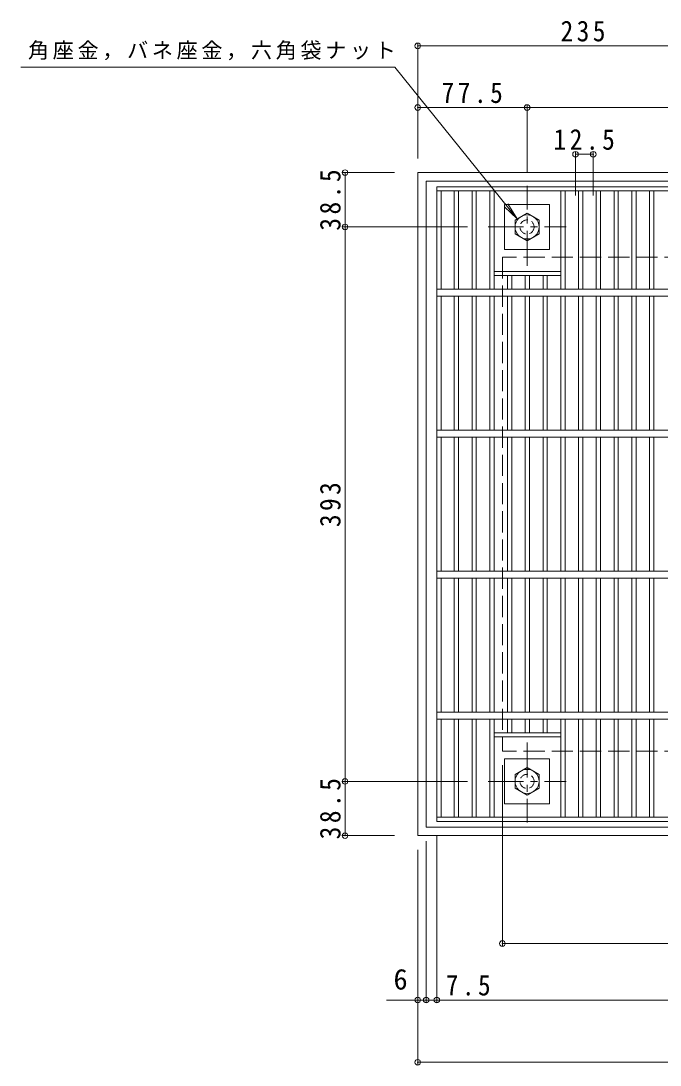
# Model space of a CAD drawing. Units: millimetres at full size, sheet at 1:5. Extents: x -833 to 798, y -688 to 630.
# Drawn here: x -833 to -380, y -210 to 530 of the extents above; entities that cross this region are included whole.
import ezdxf
from ezdxf.enums import TextEntityAlignment as Align

# ---------------------------------------------------------------- set-up
doc = ezdxf.new("R2010")
doc.units = ezdxf.units.MM
doc.header["$LTSCALE"] = 5
doc.header["$PDMODE"] = 32
doc.header["$PDSIZE"] = 4
for name, pattern in [('CHAIN1', [8, 5, -1, 1, -1]), ('DASHED1', [1.8, 1.2, -0.6]), ('DASHED3', [4, 3, -1])]:
    doc.linetypes.add(name, pattern=pattern)
for name, color, linetype, lineweight in [('E-1', 2, 'Continuous', 9), ('E-2', 3, 'Continuous', 9), ('E-4', 7, 'Continuous', 9), ('E-5', 7, 'Continuous', 9)]:
    doc.layers.add(name, color=color, linetype=linetype, lineweight=lineweight)
doc.styles.add('ＭＳ ゴシック', font='')
doc.styles.get('ＭＳ ゴシック').set_extended_font_data('MS Gothic')

msp = doc.modelspace()

# ---------------------------------------------------------------- linework, layer by layer
at = {"layer": 'E-1'}
for p, q in [((-81.506, 422.381), (-551.506, 422.381)), ((-551.506, 422.381), (-551.506, -47.619)), ((-87.506, 416.381), (-545.506, 416.381)), ((-545.506, 416.381), (-545.506, -41.619))]:
    msp.add_line(p, q, dxfattribs=at)
at = {"layer": 'E-1', "linetype": 'CHAIN1'}
for p, q in [((-474.006, 356.244), (-474.006, 413.017)), ((-501.642, 383.881), (-446.369, 383.881)), ((-474.006, 18.518), (-474.006, -38.255)), ((-501.642, -9.119), (-446.369, -9.119))]:
    msp.add_line(p, q, dxfattribs=at)
at = {"layer": 'E-1', "linetype": 'DASHED3'}
for p, q in [((-141.506, 362.382), (-491.506, 362.382)), ((-491.506, 362.382), (-491.506, 12.38))]:
    msp.add_line(p, q, dxfattribs=at)
at = {"layer": 'E-1'}
for points in [[(-81.506, 422.381), (-81.506, -47.619), (-551.506, -47.619)], [(-87.506, 416.381), (-87.506, -41.619), (-545.506, -41.619)]]:
    msp.add_lwpolyline(points, dxfattribs=at)
for points in [[(-490.006, 367.881), (-490.006, 399.881), (-458.006, 399.881), (-458.006, 367.881)], [(-465.506, 378.974), (-465.506, 388.789), (-474.006, 393.696), (-482.506, 388.789), (-482.506, 378.974), (-474.006, 374.066)], [(-490.006, 6.881), (-490.006, -25.119), (-458.006, -25.119), (-458.006, 6.881)], [(-465.506, -4.211), (-465.506, -14.026), (-474.006, -18.934), (-482.506, -14.026), (-482.506, -4.211), (-474.006, 0.696)]]:
    msp.add_lwpolyline(points, close=True, dxfattribs=at)
at = {"layer": 'E-1', "linetype": 'DASHED3'}
msp.add_lwpolyline([(-141.506, 362.382), (-141.506, 12.38), (-491.506, 12.38)], dxfattribs=at)
at = {"layer": 'E-1'}
for centre in [(-474.006, 383.881), (-474.006, -9.119)]:
    msp.add_circle(centre, 8.5, dxfattribs=at)
at = {"layer": 'E-1', "linetype": 'DASHED1'}
for centre in [(-474.006, 383.881), (-474.006, -9.119)]:
    msp.add_circle(centre, 5, dxfattribs=at)
at = {"layer": 'E-2'}
for p, q in [((-537.986, 412.381), (-95.005, 412.381)), ((-537.986, -37.619), (-537.986, 412.381)), ((-537.986, 409.382), (-95.005, 409.382)), ((-534.985, 409.381), (-534.985, 339.881)), ((-525.585, 339.881), (-525.585, 409.381)), ((-522.585, 339.881), (-522.585, 409.381)), ((-513.006, 339.881), (-513.006, 409.381)), ((-510.005, 339.881), (-510.005, 409.381)), ((-500.426, 339.881), (-500.426, 409.381)), ((-497.426, 339.881), (-497.426, 409.381)), ((-450.105, 339.881), (-450.105, 409.381)), ((-447.105, 339.881), (-447.105, 409.381)), ((-437.525, 339.881), (-437.525, 409.381)), ((-434.525, 339.881), (-434.525, 409.381)), ((-424.945, 339.881), (-424.945, 409.381)), ((-421.945, 339.881), (-421.945, 409.381)), ((-412.365, 339.881), (-412.365, 409.381)), ((-409.365, 339.881), (-409.365, 409.381)), ((-399.785, 339.881), (-399.785, 409.381)), ((-396.785, 339.881), (-396.785, 409.381)), ((-387.206, 339.881), (-387.206, 409.381)), ((-384.205, 339.881), (-384.205, 409.381)), ((-497.426, 352.381), (-450.105, 352.381)), ((-497.426, 349.381), (-450.105, 349.381)), ((-487.845, 339.881), (-487.845, 349.381)), ((-484.846, 339.881), (-484.846, 349.381)), ((-475.265, 339.881), (-475.265, 349.381)), ((-472.266, 339.881), (-472.266, 349.381)), ((-462.686, 339.881), (-462.686, 349.381)), ((-459.686, 339.881), (-459.686, 349.381)), ((-537.986, 339.881), (-95.005, 339.881)), ((-537.986, 334.881), (-95.005, 334.881)), ((-534.985, 334.881), (-534.985, 239.881)), ((-525.585, 239.881), (-525.585, 334.881)), ((-522.585, 239.881), (-522.585, 334.881)), ((-513.006, 239.881), (-513.006, 334.881)), ((-510.005, 239.881), (-510.005, 334.881)), ((-500.426, 239.881), (-500.426, 334.881)), ((-497.426, 239.881), (-497.426, 334.881)), ((-487.845, 239.881), (-487.845, 334.881)), ((-484.846, 239.881), (-484.846, 334.881)), ((-475.265, 239.881), (-475.265, 334.881)), ((-472.266, 239.881), (-472.266, 334.881)), ((-462.686, 239.881), (-462.686, 334.881)), ((-459.686, 239.881), (-459.686, 334.881)), ((-450.105, 239.881), (-450.105, 334.881)), ((-447.105, 239.881), (-447.105, 334.881)), ((-437.525, 239.881), (-437.525, 334.881)), ((-434.525, 239.881), (-434.525, 334.881)), ((-424.945, 239.881), (-424.945, 334.881)), ((-421.945, 239.881), (-421.945, 334.881)), ((-412.365, 239.881), (-412.365, 334.881)), ((-409.365, 239.881), (-409.365, 334.881)), ((-399.785, 239.881), (-399.785, 334.881)), ((-396.785, 239.881), (-396.785, 334.881)), ((-387.206, 239.881), (-387.206, 334.881)), ((-384.205, 239.881), (-384.205, 334.881)), ((-537.986, 239.881), (-95.005, 239.881)), ((-537.986, 234.882), (-95.005, 234.882)), ((-534.985, 139.881), (-534.985, 234.882)), ((-525.585, 234.882), (-525.585, 139.881)), ((-522.585, 234.882), (-522.585, 139.881)), ((-513.006, 234.882), (-513.006, 139.881)), ((-510.005, 234.882), (-510.005, 139.881)), ((-500.426, 234.882), (-500.426, 139.881)), ((-497.426, 234.882), (-497.426, 139.881)), ((-487.845, 234.882), (-487.845, 139.881)), ((-484.846, 234.882), (-484.846, 139.881)), ((-475.265, 234.882), (-475.265, 139.881)), ((-472.266, 234.882), (-472.266, 139.881)), ((-462.686, 234.882), (-462.686, 139.881)), ((-459.686, 234.882), (-459.686, 139.881)), ((-450.105, 234.882), (-450.105, 139.881)), ((-447.105, 234.882), (-447.105, 139.881)), ((-437.525, 234.882), (-437.525, 139.881)), ((-434.525, 234.882), (-434.525, 139.881)), ((-424.945, 234.882), (-424.945, 139.881)), ((-421.945, 234.882), (-421.945, 139.881)), ((-412.365, 234.882), (-412.365, 139.881)), ((-409.365, 234.882), (-409.365, 139.881)), ((-399.785, 234.882), (-399.785, 139.881)), ((-396.785, 234.882), (-396.785, 139.881)), ((-387.206, 234.882), (-387.206, 139.881)), ((-384.205, 234.882), (-384.205, 139.881)), ((-537.986, 139.881), (-95.005, 139.881)), ((-537.986, 134.881), (-95.005, 134.881)), ((-534.985, 39.881), (-534.985, 134.881)), ((-525.585, 134.881), (-525.585, 39.881)), ((-522.585, 134.881), (-522.585, 39.881)), ((-513.006, 134.881), (-513.006, 39.881)), ((-510.005, 134.881), (-510.005, 39.881)), ((-500.426, 134.881), (-500.426, 39.881)), ((-497.426, 134.881), (-497.426, 39.881)), ((-487.845, 134.881), (-487.845, 39.881)), ((-484.846, 134.881), (-484.846, 39.881)), ((-475.265, 134.881), (-475.265, 39.881)), ((-472.266, 134.881), (-472.266, 39.881)), ((-462.686, 134.881), (-462.686, 39.881)), ((-459.686, 134.881), (-459.686, 39.881)), ((-450.105, 134.881), (-450.105, 39.881)), ((-447.105, 134.881), (-447.105, 39.881)), ((-437.525, 134.881), (-437.525, 39.881)), ((-434.525, 134.881), (-434.525, 39.881)), ((-424.945, 134.881), (-424.945, 39.881)), ((-421.945, 134.881), (-421.945, 39.881)), ((-412.365, 134.881), (-412.365, 39.881)), ((-409.365, 134.881), (-409.365, 39.881)), ((-399.785, 134.881), (-399.785, 39.881)), ((-396.785, 134.881), (-396.785, 39.881)), ((-387.206, 134.881), (-387.206, 39.881)), ((-384.205, 134.881), (-384.205, 39.881)), ((-537.986, 39.881), (-95.005, 39.881)), ((-537.986, 34.882), (-95.005, 34.882)), ((-534.985, -34.619), (-534.985, 34.882)), ((-525.585, 34.882), (-525.585, -34.619)), ((-522.585, 34.882), (-522.585, -34.619)), ((-513.006, 34.882), (-513.006, -34.619)), ((-510.005, 34.882), (-510.005, -34.619)), ((-500.426, 34.882), (-500.426, -34.619)), ((-497.426, 34.882), (-497.426, -34.619)), ((-487.845, 34.882), (-487.845, 25.381)), ((-484.846, 34.882), (-484.846, 25.381)), ((-475.265, 34.882), (-475.265, 25.381)), ((-472.266, 34.882), (-472.266, 25.381)), ((-462.686, 34.882), (-462.686, 25.381)), ((-459.686, 34.882), (-459.686, 25.381)), ((-450.105, 34.882), (-450.105, -34.619)), ((-447.105, 34.882), (-447.105, -34.619)), ((-437.525, 34.882), (-437.525, -34.619)), ((-434.525, 34.882), (-434.525, -34.619)), ((-424.945, 34.882), (-424.945, -34.619)), ((-421.945, 34.882), (-421.945, -34.619)), ((-412.365, 34.882), (-412.365, -34.619)), ((-409.365, 34.882), (-409.365, -34.619)), ((-399.785, 34.882), (-399.785, -34.619)), ((-396.785, 34.882), (-396.785, -34.619)), ((-387.206, 34.882), (-387.206, -34.619)), ((-384.205, 34.882), (-384.205, -34.619)), ((-497.426, 25.381), (-450.105, 25.381)), ((-497.426, 22.381), (-450.105, 22.381)), ((-537.986, -34.619), (-95.005, -34.619)), ((-537.986, -37.619), (-95.005, -37.619))]:
    msp.add_line(p, q, dxfattribs=at)
at = {"layer": 'E-4'}
for p, q in [((-551.506, 513.733), (-551.506, 432.381)), ((-551.506, 512.233), (-316.506, 512.233)), ((-551.506, 468.544), (-474.006, 468.544)), ((-474.006, 470.044), (-474.006, 423.017)), ((-474.006, 468.544), (-159.006, 468.544)), ((-439.685, 436.915), (-439.685, 406.272)), ((-427.105, 436.915), (-427.105, 406.272)), ((-439.685, 435.415), (-427.105, 435.415)), ((-604.506, 422.381), (-568.006, 422.381)), ((-603.006, 383.881), (-603.006, 422.381)), ((-604.506, 383.881), (-516.242, 383.881)), ((-603.006, -9.119), (-603.006, 383.881)), ((-491.506, -125.619), (-491.506, 2.38)), ((-604.506, -9.119), (-516.242, -9.119)), ((-603.006, -47.619), (-603.006, -9.119)), ((-604.506, -47.619), (-568.006, -47.619)), ((-545.506, -165.619), (-545.506, -51.619)), ((-537.986, -165.619), (-537.986, -47.619)), ((-551.506, -209.776), (-551.506, -57.619)), ((-491.506, -124.119), (-141.506, -124.119)), ((-573.697, -164.119), (-545.506, -164.119)), ((-545.506, -164.119), (-537.986, -164.119)), ((-537.986, -164.119), (-95.005, -164.119)), ((-551.506, -208.276), (-81.506, -208.276))]:
    msp.add_line(p, q, dxfattribs=at)
for p in [(-551.506, 512.233), (-551.506, 468.544), (-474.006, 468.544), (-439.685, 435.415), (-427.105, 435.415), (-603.006, 422.381), (-603.006, 383.881), (-603.006, -9.119), (-603.006, -47.619), (-491.506, -124.119), (-551.506, -164.119), (-545.506, -164.119), (-537.986, -164.119), (-551.506, -208.276)]:
    msp.add_point(p, dxfattribs=at)
at = {"layer": 'E-5'}
for p, q in [((-567.715, 497.062), (-832.715, 497.062)), ((-481.059, 389.623), (-487.57, 400.294))]:
    msp.add_line(p, q, dxfattribs=at)
msp.add_lwpolyline([(-567.715, 497.062), (-481.059, 389.623), (-490.11, 398.246)], dxfattribs=at)

# ---------------------------------------------------------------- texts
at = {"layer": 'E-4', "color": 2, "style": 'ＭＳ ゴシック'}
msp.add_text('6', height=14.66, dxfattribs=at).set_placement((-568.638, -161.119), align=Align.BOTTOM_LEFT)
at = {"layer": 'E-4', "color": 2, "char_height": 14.66, "attachment_point": 7, "style": 'ＭＳ ゴシック'}
for s, insert in [('\\T1.27;\\W0.9;235', (-450.256, 515.233)), ('\\T1.28;\\W0.9;77.5', (-534.631, 471.544)), ('\\T1.28;\\W0.9;12.5', (-455.27, 438.415)), ('\\T1.27;\\W0.9;7.5', (-531.605, -161.119))]:
    msp.add_mtext(s, dxfattribs=dict(at, insert=insert))
at = {"layer": 'E-4', "color": 2, "char_height": 14.66, "attachment_point": 7, "rotation": 90, "style": 'ＭＳ ゴシック'}
for s, insert in [('\\T1.28;\\W0.9;38.5', (-606.006, 381.256)), ('\\T1.27;\\W0.9;393', (-606.006, 171.131)), ('\\T1.28;\\W0.9;38.5', (-606.006, -50.244))]:
    msp.add_mtext(s, dxfattribs=dict(at, insert=insert))
at = {"layer": 'E-5', "insert": (-827.715, 502.062), "char_height": 11, "attachment_point": 7, "style": 'ＭＳ ゴシック'}
msp.add_mtext('\\T1.17;角座金，バネ座金，六角袋ナット', dxfattribs=at)

doc.saveas('drawing.dxf')
